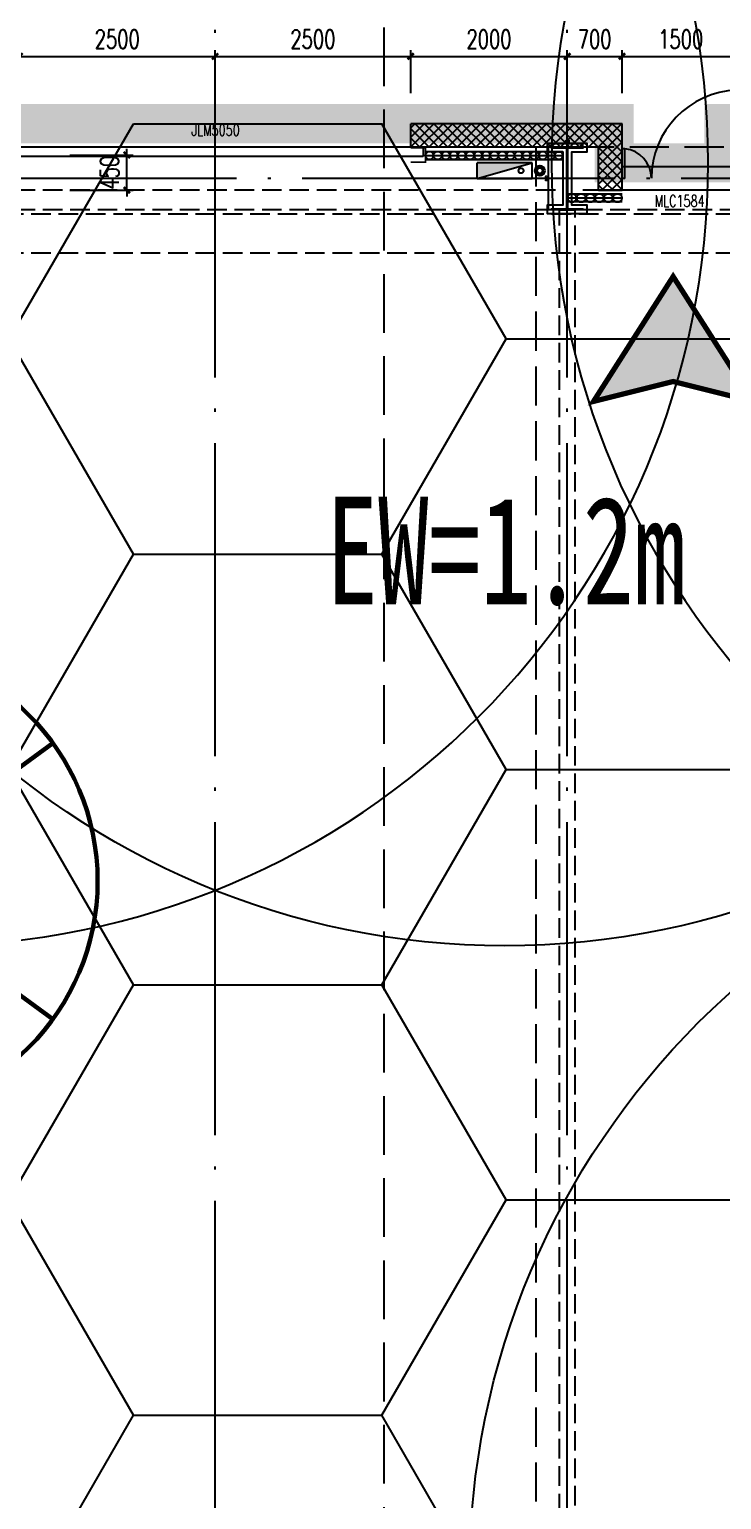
# Model space of a CAD drawing. Extents: x -821772 to -21949, y 506164 to 1049594.
# Drawn here: x -153727 to -144881, y 603845 to 622624 of the extents above; entities that cross this region are included whole.
import ezdxf
from ezdxf.xclip import XClip

# ---------------------------------------------------------------- set-up
doc = ezdxf.new("R2010")
doc.units = 0
doc.header["$LTSCALE"] = 1000
doc.header["$MEASUREMENT"] = 0
doc.header["$XCLIPFRAME"] = 2
for name, pattern in [('10平面20250807_t3$0$10平面$0$DASH', [0.35, 0.25, -0.1]), ('10平面20250807_t3$0$DASH', [0.35, 0.25, -0.1]), ('10平面20250807_t3$0$DOTE', [2.42, 2, -0.2, 0.02, -0.2]), ('DASH', [0.35, 0.25, -0.1])]:
    doc.linetypes.add(name, pattern=pattern)
doc.layers.get('Defpoints').update_dxf_attribs({"color": 210})
doc.layers.add('1-防火分区线', color=201, linetype='DASH', lineweight=50)
doc.layers.add('10平面20250807_t3$0$LG-ZF消防', color=1, linetype='Continuous', lineweight=60)
for name, color, linetype in [('10平面20250807_t3$0$10平面$0$WINDOW', 8, 'Continuous'), ('10平面20250807_t3$0$10平面$0$WINDOW_TEXT', 8, 'Continuous'), ('10平面20250807_t3$0$A-AXIS-DOTE', 8, '10平面20250807_t3$0$DOTE'), ('10平面20250807_t3$0$A-AXIS-DP', 8, 'Continuous'), ('10平面20250807_t3$0$A-HATCH-2', 8, 'Continuous'), ('10平面20250807_t3$0$A-HRAIL', 8, 'Continuous'), ('10平面20250807_t3$0$A-LIN-V', 8, 'Continuous'), ('10平面20250807_t3$0$A-SFCE', 8, 'Continuous'), ('10平面20250807_t3$0$A-WINDOW', 8, 'Continuous'), ('10平面20250807_t3$0$AS-COLN', 8, 'Continuous'), ('10平面20250807_t3$0$AS-WALL', 8, 'Continuous'), ('10平面20250807_t3$0$AS-结构边线层', 8, 'Continuous'), ('10平面20250807_t3$0$DIM_SYMB', 8, 'Continuous'), ('10平面20250807_t3$0$PUB_HATCH', 8, 'Continuous'), ('10平面20250807_t3$0$SB_ZF消火栓', 10, 'Continuous'), ('10平面20250807_t3$0$SB_ZF消火栓M', 10, 'Continuous'), ('PUB_HATCH', 8, 'Continuous'), ('SPACE', 7, 'Continuous'), ('指示', 1, 'Continuous')]:
    doc.layers.add(name, color=color, linetype=linetype)
doc.layers.add('10平面20250807_t3$0$A-加建区域', color=8, linetype='Continuous', plot=False)
doc.styles.add('10平面20250807_t3$0$10平面$0$_TCH_WINDOW', font='SIMPLEX', dxfattribs={"height": 3.5, "bigfont": 'GBCBIG'})
doc.styles.add('10平面20250807_t3$0$_TCH_DIM_T3', font='SIMPLEX', dxfattribs={"width": 0.705882, "bigfont": 'GBCBIG'})
doc.styles.add('黑体', font='simhei.ttf', dxfattribs={"width": 0.7})
doc.dimstyles.new('10平面20250807_t3$0$_TCH_ARCH&&10', dxfattribs={"dimtxt": 29.75, "dimasz": 10, "dimexe": 10, "dimexo": 10, "dimgap": 12.625, "dimtad": 1, "dimdec": 0, "dimzin": 0, "dimdsep": 46, "dimtxsty": '10平面20250807_t3$0$_TCH_DIM_T3', "dimblk": '10平面20250807_t3$0$_ArchTick', "dimcen": 0.09, "dimclrt": 7, "dimazin": 2, "dimtfac": 1, "dimtdec": 0, "dimtix": 1, "dimtmove": 2, "dimatfit": 3, "dimfxl": 0, "dimtolj": 1, "dimtzin": 0, "dimarcsym": 0})
doc.dimstyles.new('10平面20250807_t3$0$_TCH_ARCH&&80', dxfattribs={"dimtxt": 238, "dimasz": 80, "dimexe": 80, "dimexo": 80, "dimgap": 101, "dimtad": 1, "dimdec": 0, "dimzin": 0, "dimdsep": 46, "dimtxsty": '10平面20250807_t3$0$_TCH_DIM_T3', "dimblk": '10平面20250807_t3$0$_ArchTick', "dimcen": 0.09, "dimclrt": 7, "dimazin": 2, "dimtfac": 1, "dimtdec": 0, "dimtix": 1, "dimtmove": 2, "dimatfit": 3, "dimfxl": 0, "dimtolj": 1, "dimtzin": 0, "dimarcsym": 0})
pattern_1 = [(45, (60, 0), (-60.000061, 60.000061), []), (135, (60, 0), (-60.000061, -60.000061), [])]

# ---------------------------------------------------------------- blocks, each defined once
blk = doc.blocks.new('指示')
at = {"layer": '指示'}
blk.add_hatch(color=8, dxfattribs=at).paths.add_polyline_path([(-248568, -61667), (-245540, -56919), (-242513, -61667), (-245540, -60909)])
at = {"layer": '指示', "color": 240, "const_width": 200}
blk.add_lwpolyline([(-248568, -61667), (-245540, -56919), (-242513, -61667), (-245540, -60909)], close=True, dxfattribs=at)
blk = doc.blocks.new('10平面20250807_t3$0$dote')
at = {"layer": '10平面20250807_t3$0$A-AXIS-DOTE', "ltscale": 2}
for p, q in [((69382.2, -264080), (69382.2, -167560.7)), ((73882.2, -264080), (73882.2, -167560.7)), ((98696.4, -184100), (-97273.6, -184100))]:
    blk.add_line(p, q, dxfattribs=at)
at = {"layer": '10平面20250807_t3$0$DIM_SYMB', "linetype": '10平面20250807_t3$0$DASH', "ltscale": 3}
blk.add_lwpolyline([(71542.3, -265870), (71542.3, -177720)], dxfattribs=at)
blk = doc.blocks.new('10平面20250807_t3$0$43243')
at = {"layer": '10平面20250807_t3$0$AS-结构边线层'}
blk.add_lwpolyline([(-155994, 548520), (-146454, 548520), (-146454, 549070), (-144354, 549070), (-144354, 548520), (-128354, 548520), (-128354, 548810), (-128054, 548810), (-128054, 561350), (-131054, 561350), (-131054, 565490), (-128054, 565490), (-128054, 594490), (-131055, 594490), (-131055, 601390), (-128054, 601390), (-128054, 621120), (-128354, 621120), (-144354, 621120), (-144354, 620570), (-146454, 620570), (-146454, 621120), (-155994, 621120)], dxfattribs=at)
blk = doc.blocks.new('10平面20250807_t3$0$_ArchTick')
at = {"color": 0, "linetype": 'ByBlock', "const_width": 0.4}
blk.add_lwpolyline([(-0.5, -0.5), (0.5, 0.5)], dxfattribs=at)
blk = doc.blocks.new('*D10470')
at = {"layer": '10平面20250807_t3$0$A-AXIS-DP', "color": 0, "lineweight": -2}
for p, q in [((-152482, 621020), (-152482, 621100)), ((-153210, 621020), (-152402, 621020)), ((-152482, 620570), (-152482, 621020)), ((-153210, 620570), (-152402, 620570)), ((-152482, 620570), (-152482, 620490))]:
    blk.add_line(p, q, dxfattribs=at)
at = {"layer": 'Defpoints', "color": 0}
for p in [(-153290, 621020), (-152482, 621020), (-153290, 620570)]:
    blk.add_point(p, dxfattribs=at)
at = {"layer": '10平面20250807_t3$0$A-AXIS-DP', "color": 0, "lineweight": -2, "xscale": 80, "yscale": 80, "zscale": 80}
for p, rotation in [((-152482, 621020), 270), ((-152482, 620570), 90)]:
    blk.add_blockref('10平面20250807_t3$0$_ArchTick', p, dxfattribs=dict(at, rotation=rotation))
at = {"layer": '10平面20250807_t3$0$A-AXIS-DP', "color": 7, "insert": (-152702, 620795), "char_height": 238, "attachment_point": 5, "rotation": 90, "style": '10平面20250807_t3$0$_TCH_DIM_T3'}
blk.add_mtext('\\A1;450', dxfattribs=at)
blk = doc.blocks.new('10平面20250807_t3$0$4324324')
at = {"layer": '10平面20250807_t3$0$A-HATCH-2', "linetype": '10平面20250807_t3$0$DASH'}
for p, q in [((-294754.2, 620270), (-135554.2, 620270)), ((-294754.2, 619770), (-135554.2, 619770))]:
    blk.add_line(p, q, dxfattribs=at)
blk = doc.blocks.new('10平面20250807_t3$0$w4324324')
at = {"layer": '10平面20250807_t3$0$A-HATCH-2', "lineweight": 60}
for q in [(-1694760, 686605), (-1697614, 684532), (-1691907, 684532), (-1696524, 681178), (-1692997, 681178)]:
    blk.add_line((-1694760, 683605), q, dxfattribs=at)
blk.add_circle((-1694760, 683605), 3000, dxfattribs=at)
blk = doc.blocks.new('10平面20250807_t3$0$342343')
at = {"layer": '10平面20250807_t3$0$A-LIN-V'}
blk.add_blockref('10平面20250807_t3$0$w4324324', (1084560, -44444), dxfattribs=at)
blk = doc.blocks.new('*D10492')
at = {"layer": '10平面20250807_t3$0$A-AXIS-DP', "color": 0, "lineweight": -2}
for p, q in [((-165054, 621030), (-165054, 621079)), ((-165054, 621069), (-164654, 621069)), ((-164654, 621030), (-164654, 621079))]:
    blk.add_line(p, q, dxfattribs=at)
at = {"layer": 'Defpoints', "color": 0}
for p in [(-164654, 621069), (-165054, 621020), (-164654, 621020)]:
    blk.add_point(p, dxfattribs=at)
at = {"layer": '10平面20250807_t3$0$A-AXIS-DP', "color": 0, "lineweight": -2, "xscale": 10, "yscale": 10, "zscale": 10, "rotation": 180}
blk.add_blockref('10平面20250807_t3$0$_ArchTick', (-165054, 621069), dxfattribs=at)
at = {"layer": '10平面20250807_t3$0$A-AXIS-DP', "color": 0, "lineweight": -2, "xscale": 10, "yscale": 10, "zscale": 10}
blk.add_blockref('10平面20250807_t3$0$_ArchTick', (-164654, 621069), dxfattribs=at)
at = {"layer": '10平面20250807_t3$0$A-AXIS-DP', "color": 7, "insert": (-164854, 621096), "char_height": 29.8, "attachment_point": 5, "style": '10平面20250807_t3$0$_TCH_DIM_T3'}
blk.add_mtext('\\A1;400', dxfattribs=at)
blk = doc.blocks.new('*D10493')
at = {"layer": '10平面20250807_t3$0$A-AXIS-DP', "color": 0, "lineweight": -2}
for p, q in [((-165064, 621020), (-165105, 621020)), ((-165095, 620220), (-165095, 621020)), ((-165064, 620220), (-165105, 620220))]:
    blk.add_line(p, q, dxfattribs=at)
at = {"layer": 'Defpoints', "color": 0}
for p in [(-165095, 621020), (-165054, 621020), (-165054, 620220)]:
    blk.add_point(p, dxfattribs=at)
at = {"layer": '10平面20250807_t3$0$A-AXIS-DP', "color": 0, "lineweight": -2, "xscale": 10, "yscale": 10, "zscale": 10}
for p, rotation in [((-165095, 621020), 90), ((-165095, 620220), 270)]:
    blk.add_blockref('10平面20250807_t3$0$_ArchTick', p, dxfattribs=dict(at, rotation=rotation))
at = {"layer": '10平面20250807_t3$0$A-AXIS-DP', "color": 7, "insert": (-165123, 620620), "char_height": 29.8, "attachment_point": 5, "rotation": 90, "style": '10平面20250807_t3$0$_TCH_DIM_T3'}
blk.add_mtext('\\A1;800', dxfattribs=at)
blk = doc.blocks.new('10平面20250807_t3$0$333')
at = {"layer": '10平面20250807_t3$0$A-加建区域', "linetype": '10平面20250807_t3$0$DASH'}
for p, q in [((-146954.2, 590720), (-146954.2, 620320)), ((-146954.2, 620320), (-146754.2, 620320)), ((-146754.2, 590820), (-146754.2, 620320))]:
    blk.add_line(p, q, dxfattribs=at)
blk = doc.blocks.new('10平面20250807_t3$0$3333')
at = {"layer": '10平面20250807_t3$0$A-SFCE', "const_width": 20}
blk.add_lwpolyline([(-227064, 766320), (-227064, 766510), (-227244, 766510), (-227244, 766320)], dxfattribs=at)
blk = doc.blocks.new('10平面20250807_t3$0$99平面图例外参$0$$LinePat$圆环')
for points in [[(0, 150), (300, 150)], [(0, 0), (300, 0)], [(0, -150), (300, -150)]]:
    blk.add_lwpolyline(points)
at = {"color": 0}
blk.add_circle((150, 0), 150, dxfattribs=at)
blk = doc.blocks.new('10平面20250807_t3$0$34242343243')
at = {"layer": '10平面20250807_t3$0$A-HRAIL', "xscale": 0.3444734679294839, "yscale": 0.3333333333333333, "zscale": 0.3333333333333333, "rotation": 2.050220548543992e-10}
for p in [(-148665, 621014), (-148562, 621014), (-148458, 621014), (-148355, 621014), (-148252, 621014), (-148148, 621014), (-148045, 621014), (-147942, 621014), (-147838, 621014), (-147735, 621014), (-147632, 621014), (-147528, 621014), (-147425, 621014), (-147322, 621014), (-147218, 621014), (-147115, 621014), (-147012, 621014)]:
    blk.add_blockref('10平面20250807_t3$0$99平面图例外参$0$$LinePat$圆环', p, dxfattribs=at)
at = {"layer": '10平面20250807_t3$0$A-HRAIL', "xscale": -0.3866666437865448, "yscale": 0.3333333333333333, "zscale": 0.3333333333333333}
for p in [(-146734, 620470), (-146618, 620470), (-146502, 620470), (-146386, 620470), (-146270, 620470), (-146154, 620470)]:
    blk.add_blockref('10平面20250807_t3$0$99平面图例外参$0$$LinePat$圆环', p, dxfattribs=at)
at = {"layer": '10平面20250807_t3$0$A-SFCE', "xscale": -1, "rotation": 270}
blk.add_blockref('10平面20250807_t3$0$3333', (-915175, 848174), dxfattribs=at)
blk = doc.blocks.new('10平面20250807_t3$0$A$C5D961328')
at = {"layer": '10平面20250807_t3$0$SB_ZF消火栓'}
blk.add_hatch(color=256, dxfattribs=at).paths.add_polyline_path([(0, 40), (700, 40), (700, 240)])
at = {"layer": '10平面20250807_t3$0$A-LIN-V', "ltscale": 500}
blk.add_circle((350, 40), 10001, dxfattribs=at)
at = {"layer": '10平面20250807_t3$0$SB_ZF消火栓'}
for p, q in [((700, 240), (0, 240)), ((0, 240), (0, 40)), ((700, 240), (0, 40)), ((700, 240), (700, 40)), ((0, 40), (700, 40))]:
    blk.add_line(p, q, dxfattribs=at)
at = {"layer": '10平面20250807_t3$0$SB_ZF消火栓', "color": 1}
blk.add_circle((140, 140), 32.5, dxfattribs=at)
blk = doc.blocks.new('10平面20250807_t3$0$we42342343234')
at = {"layer": '10平面20250807_t3$0$LG-ZF消防'}
blk.add_circle((-147204, 620820), 50, dxfattribs=at)
at = {"layer": '10平面20250807_t3$0$SB_ZF消火栓M', "xscale": -1, "rotation": 180}
for p in [(-155404, 620960), (-137404, 620960)]:
    blk.add_blockref('10平面20250807_t3$0$A$C5D961328', p, dxfattribs=at)
at = {"layer": '10平面20250807_t3$0$SB_ZF消火栓M'}
for p, rotation in [((-147304, 620960), 180), ((-138064, 602520), 90)]:
    blk.add_blockref('10平面20250807_t3$0$A$C5D961328', p, dxfattribs=dict(at, rotation=rotation))
blk = doc.blocks.new('10平面20250807_t3$0$234243242332')
at = {"layer": '10平面20250807_t3$0$SB_ZF消火栓'}
blk.add_blockref('10平面20250807_t3$0$we42342343234', (0, 0), dxfattribs=at)
blk = doc.blocks.new('*D12104')
at = {"layer": '10平面20250807_t3$0$A-AXIS-DP', "color": 0, "lineweight": -2}
for p, q in [((-153854, 621810), (-153854, 622360)), ((-151354, 621810), (-151354, 622360)), ((-153854, 622280), (-151354, 622280))]:
    blk.add_line(p, q, dxfattribs=at)
at = {"layer": 'Defpoints', "color": 0}
for p in [(-151354, 622280), (-153854, 621730), (-151354, 621730)]:
    blk.add_point(p, dxfattribs=at)
at = {"layer": '10平面20250807_t3$0$A-AXIS-DP', "color": 0, "lineweight": -2, "xscale": 80, "yscale": 80, "zscale": 80, "rotation": 180}
blk.add_blockref('10平面20250807_t3$0$_ArchTick', (-153854, 622280), dxfattribs=at)
at = {"layer": '10平面20250807_t3$0$A-AXIS-DP', "color": 0, "lineweight": -2, "xscale": 80, "yscale": 80, "zscale": 80}
blk.add_blockref('10平面20250807_t3$0$_ArchTick', (-151354, 622280), dxfattribs=at)
at = {"layer": '10平面20250807_t3$0$A-AXIS-DP', "color": 7, "insert": (-152604, 622500), "char_height": 238, "attachment_point": 5, "style": '10平面20250807_t3$0$_TCH_DIM_T3'}
blk.add_mtext('\\A1;2500', dxfattribs=at)
blk = doc.blocks.new('*D12105')
at = {"layer": '10平面20250807_t3$0$A-AXIS-DP', "color": 0, "lineweight": -2}
for p, q in [((-151354, 621810), (-151354, 622360)), ((-148854, 621810), (-148854, 622360)), ((-151354, 622280), (-148854, 622280))]:
    blk.add_line(p, q, dxfattribs=at)
at = {"layer": 'Defpoints', "color": 0}
for p in [(-148854, 622280), (-151354, 621730), (-148854, 621730)]:
    blk.add_point(p, dxfattribs=at)
at = {"layer": '10平面20250807_t3$0$A-AXIS-DP', "color": 0, "lineweight": -2, "xscale": 80, "yscale": 80, "zscale": 80, "rotation": 180}
blk.add_blockref('10平面20250807_t3$0$_ArchTick', (-151354, 622280), dxfattribs=at)
at = {"layer": '10平面20250807_t3$0$A-AXIS-DP', "color": 0, "lineweight": -2, "xscale": 80, "yscale": 80, "zscale": 80}
blk.add_blockref('10平面20250807_t3$0$_ArchTick', (-148854, 622280), dxfattribs=at)
at = {"layer": '10平面20250807_t3$0$A-AXIS-DP', "color": 7, "insert": (-150104, 622500), "char_height": 238, "attachment_point": 5, "style": '10平面20250807_t3$0$_TCH_DIM_T3'}
blk.add_mtext('\\A1;2500', dxfattribs=at)
blk = doc.blocks.new('*D12106')
at = {"layer": '10平面20250807_t3$0$A-AXIS-DP', "color": 0, "lineweight": -2}
for p, q in [((-148854, 621810), (-148854, 622360)), ((-146854, 621810), (-146854, 622360)), ((-148854, 622280), (-146854, 622280))]:
    blk.add_line(p, q, dxfattribs=at)
at = {"layer": 'Defpoints', "color": 0}
for p in [(-146854, 622280), (-148854, 621730), (-146854, 621730)]:
    blk.add_point(p, dxfattribs=at)
at = {"layer": '10平面20250807_t3$0$A-AXIS-DP', "color": 0, "lineweight": -2, "xscale": 80, "yscale": 80, "zscale": 80, "rotation": 180}
blk.add_blockref('10平面20250807_t3$0$_ArchTick', (-148854, 622280), dxfattribs=at)
at = {"layer": '10平面20250807_t3$0$A-AXIS-DP', "color": 0, "lineweight": -2, "xscale": 80, "yscale": 80, "zscale": 80}
blk.add_blockref('10平面20250807_t3$0$_ArchTick', (-146854, 622280), dxfattribs=at)
at = {"layer": '10平面20250807_t3$0$A-AXIS-DP', "color": 7, "insert": (-147854, 622500), "char_height": 238, "attachment_point": 5, "style": '10平面20250807_t3$0$_TCH_DIM_T3'}
blk.add_mtext('\\A1;2000', dxfattribs=at)
blk = doc.blocks.new('*D12107')
at = {"layer": '10平面20250807_t3$0$A-AXIS-DP', "color": 0, "lineweight": -2}
for p, q in [((-146854, 621810), (-146854, 622360)), ((-146154, 621810), (-146154, 622360)), ((-146854, 622280), (-146154, 622280))]:
    blk.add_line(p, q, dxfattribs=at)
at = {"layer": 'Defpoints', "color": 0}
for p in [(-146154, 622280), (-146854, 621730), (-146154, 621730)]:
    blk.add_point(p, dxfattribs=at)
at = {"layer": '10平面20250807_t3$0$A-AXIS-DP', "color": 0, "lineweight": -2, "xscale": 80, "yscale": 80, "zscale": 80, "rotation": 180}
blk.add_blockref('10平面20250807_t3$0$_ArchTick', (-146854, 622280), dxfattribs=at)
at = {"layer": '10平面20250807_t3$0$A-AXIS-DP', "color": 0, "lineweight": -2, "xscale": 80, "yscale": 80, "zscale": 80}
blk.add_blockref('10平面20250807_t3$0$_ArchTick', (-146154, 622280), dxfattribs=at)
at = {"layer": '10平面20250807_t3$0$A-AXIS-DP', "color": 7, "insert": (-146504, 622500), "char_height": 238, "attachment_point": 5, "style": '10平面20250807_t3$0$_TCH_DIM_T3'}
blk.add_mtext('\\A1;700', dxfattribs=at)
blk = doc.blocks.new('*D12108')
at = {"layer": '10平面20250807_t3$0$A-AXIS-DP', "color": 0, "lineweight": -2}
for p, q in [((-146154, 621810), (-146154, 622360)), ((-144654, 621810), (-144654, 622360)), ((-146154, 622280), (-144654, 622280))]:
    blk.add_line(p, q, dxfattribs=at)
at = {"layer": 'Defpoints', "color": 0}
for p in [(-144654, 622280), (-146154, 621730), (-144654, 621730)]:
    blk.add_point(p, dxfattribs=at)
at = {"layer": '10平面20250807_t3$0$A-AXIS-DP', "color": 0, "lineweight": -2, "xscale": 80, "yscale": 80, "zscale": 80, "rotation": 180}
blk.add_blockref('10平面20250807_t3$0$_ArchTick', (-146154, 622280), dxfattribs=at)
at = {"layer": '10平面20250807_t3$0$A-AXIS-DP', "color": 0, "lineweight": -2, "xscale": 80, "yscale": 80, "zscale": 80}
blk.add_blockref('10平面20250807_t3$0$_ArchTick', (-144654, 622280), dxfattribs=at)
at = {"layer": '10平面20250807_t3$0$A-AXIS-DP', "color": 7, "insert": (-145404, 622500), "char_height": 238, "attachment_point": 5, "style": '10平面20250807_t3$0$_TCH_DIM_T3'}
blk.add_mtext('\\A1;1500', dxfattribs=at)
blk = doc.blocks.new('10平面20250807_t3$0$10平面$0$$DorLib2D$00000126')
at = {"color": 0, "linetype": 'Continuous'}
for p, q in [((-0.532, 0.5), (-0.532, 0.9)), ((0.532, 0.9), (0.532, 0.5))]:
    blk.add_line(p, q, dxfattribs=at)
at = {"color": 0, "linetype": '10平面20250807_t3$0$10平面$0$DASH'}
for p, q in [((-0.532, 0.9), (0.532, 0.9)), ((-0.532, 0.5), (0.532, 0.5))]:
    blk.add_line(p, q, dxfattribs=at)
blk = doc.blocks.new('10平面20250807_t3$0$DOOR2DLIB$SYSLIB$00000123')
at = {"color": 0}
for p, q in [((0.475, -0.001), (0.475, 0.752)), ((0.475, 0.752), (0.5, 0.752)), ((0.5, -0.001), (0.5, 0.752)), ((-0.5, 0), (-0.5, 0.252)), ((-0.475, 0.252), (-0.5, 0.252)), ((-0.475, 0), (-0.475, 0.252)), ((-0.475, 0), (-0.5, 0)), ((0.475, -0.001), (0.5, -0.001))]:
    blk.add_line(p, q, dxfattribs=at)
for centre, radius, start, end in [((0.505, -0.002), 0.755, 92.2493, 179.7238), ((-0.501, 0.003), 0.251, 359.7899, 84.0974)]:
    blk.add_arc(centre, radius, start, end, dxfattribs=at)
blk = doc.blocks.new('10平面20250807_t3$0$3243243')
at = {"layer": '10平面20250807_t3$0$A-SFCE', "linetype": '10平面20250807_t3$0$DASH'}
for p, q in [((-147004.2, 620570), (-164704.2, 620570)), ((-147004.2, 620320), (-164704.2, 620320))]:
    blk.add_line(p, q, dxfattribs=at)
at = {"layer": '10平面20250807_t3$0$A-SFCE', "color": 2, "linetype": '10平面20250807_t3$0$DASH'}
for p, q in [((-138004.2, 620570), (-146704.2, 620570)), ((-138004.2, 620320), (-146704.2, 620320))]:
    blk.add_line(p, q, dxfattribs=at)
at = {"layer": '10平面20250807_t3$0$A-AXIS-DP', "color": 1}
dim = blk.add_aligned_dim(p1=(-153290, 620570), p2=(-153290, 621020), distance=-808, dimstyle='10平面20250807_t3$0$_TCH_ARCH&&80', dxfattribs=at)
dim.commit()
dim.dimension.update_dxf_attribs({"geometry": '*D10470', "text_midpoint": (-152702, 620795)})
blk = doc.blocks.new('10平面20250807_t3$0$w42343243')
at = {"layer": '10平面20250807_t3$0$A-HATCH-2'}
blk.add_lwpolyline([(-165104.2, 621070), (-164604.2, 621070), (-164604.2, 620958), (-164800.2, 620958), (-164800.2, 620282), (-164604.2, 620282), (-164604.2, 620170), (-165104.2, 620170), (-165104.2, 620282), (-164908.2, 620282), (-164908.2, 620958), (-165104.2, 620958)], close=True, dxfattribs=at)
at = {"layer": '10平面20250807_t3$0$AS-COLN', "color": 3}
blk.add_lwpolyline([(-165054.2, 621020), (-164654.2, 621020), (-164654.2, 621008), (-164850.2, 621008), (-164850.2, 620232), (-164654.2, 620232), (-164654.2, 620220), (-165054.2, 620220), (-165054.2, 620232), (-164858.2, 620232), (-164858.2, 621008), (-165054.2, 621008)], close=True, dxfattribs=at)
at = {"layer": '10平面20250807_t3$0$A-AXIS-DP'}
for p1, p2, distance, picture, middle in [((-165054.2, 621020), (-164654.2, 621020), 48.8, '*D10492', (-164854.2, 621096.2)), ((-165054.2, 620220), (-165054.2, 621020), 41.2, '*D10493', (-165122.9, 620620))]:
    dim = blk.add_aligned_dim(p1=p1, p2=p2, distance=distance, dimstyle='10平面20250807_t3$0$_TCH_ARCH&&10', dxfattribs=at)
    dim.commit()
    dim.dimension.update_dxf_attribs({"geometry": picture, "text_midpoint": middle})
blk = doc.blocks.new('10平面20250807_t3$0$42343')
at = {"layer": '10平面20250807_t3$0$A-WINDOW'}
blk.add_blockref('10平面20250807_t3$0$w42343243', (18000, 100), dxfattribs=at)
blk = doc.blocks.new('10平面20250807_t3')
at = {"layer": '10平面20250807_t3$0$PUB_HATCH'}
h = blk.add_hatch(dxfattribs=at)
h.set_pattern_fill('多孔材料', color=256, scale=30, style=0)
h.set_pattern_definition(pattern_1)
h.paths.add_polyline_path([(-146454.2, 621119.9), (-146154.2, 621419.9), (-148854.2, 621419.9), (-148854.2, 621119.9)])
h = blk.add_hatch(dxfattribs=at)
h.set_pattern_fill('多孔材料', color=256, scale=30, style=0)
h.set_pattern_definition(pattern_1)
h.paths.add_polyline_path([(-146454.2, 620569.9), (-146154.2, 620869.9), (-146154.2, 621419.9), (-146454.2, 621119.9)])
h = blk.add_hatch(dxfattribs=at)
h.set_pattern_fill('多孔材料', color=256, scale=30, style=0)
h.set_pattern_definition(pattern_1)
h.paths.add_polyline_path([(-146454.2, 620569.9), (-146154.2, 620569.9), (-146154.2, 620869.9)])
at = {"linetype": '10平面20250807_t3$0$DASH', "ltscale": 2}
blk.add_lwpolyline([(-147254.2, 602370), (-128054.2, 602370), (-128054.2, 621119.8), (-147254.2, 621119.8)], close=True, dxfattribs=at)
at = {"layer": '10平面20250807_t3$0$10平面$0$WINDOW'}
blk.add_line((-144654.2, 620869.9), (-146154.2, 620869.9), dxfattribs=at)
at = {"layer": '10平面20250807_t3$0$AS-WALL'}
for p, q in [((-146154.2, 621419.9), (-148854.2, 621419.9)), ((-148854.2, 621119.9), (-148854.2, 621419.9)), ((-146154.2, 620869.9), (-146154.2, 621419.9)), ((-146454.2, 621119.9), (-148854.2, 621119.9)), ((-146454.2, 620569.9), (-146454.2, 621119.9)), ((-146154.2, 620569.9), (-146154.2, 620869.9)), ((-146454.2, 620569.9), (-146154.2, 620569.9))]:
    blk.add_line(p, q, dxfattribs=at)
at = {"layer": '10平面20250807_t3$0$10平面$0$WINDOW'}
ref = blk.add_blockref('10平面20250807_t3$0$DOOR2DLIB$SYSLIB$00000123', (-145404.2, 620719.9), dxfattribs=dict(at, xscale=-1500, yscale=-1500, zscale=300, rotation=179.9999999999555))
ref.add_attrib('A', 'MLC1584', (-145736.7, 620358.1), dxfattribs={"layer": '10平面20250807_t3$0$10平面$0$WINDOW_TEXT', "ltscale": 500, "height": 148.75, "rotation": 360, "style": '10平面20250807_t3$0$10平面$0$_TCH_WINDOW', "width": 0.705882})
ref = blk.add_blockref('10平面20250807_t3$0$10平面$0$$DorLib2D$00000126', (-151354.2, 621269.9), dxfattribs=dict(at, xscale=5000, yscale=300, zscale=300, rotation=180))
ref.add_attrib('A', 'JLM5050', (-151655.4, 621265.6), dxfattribs={"layer": '10平面20250807_t3$0$10平面$0$WINDOW_TEXT', "ltscale": 500, "height": 148.75, "style": '10平面20250807_t3$0$10平面$0$_TCH_WINDOW', "width": 0.705882})
at = {"layer": '10平面20250807_t3$0$A-AXIS-DP'}
for name in ['10平面20250807_t3$0$3243243', '10平面20250807_t3$0$333']:
    blk.add_blockref(name, (0, 0), dxfattribs=at)
at = {"layer": '10平面20250807_t3$0$A-LIN-V', "rotation": 90}
blk.add_blockref('10平面20250807_t3$0$342343', (483306.5, 1221945), dxfattribs=at)
at = {"layer": '10平面20250807_t3$0$A-WINDOW'}
for name in ['10平面20250807_t3$0$43243', '10平面20250807_t3$0$42343', '10平面20250807_t3$0$4324324']:
    blk.add_blockref(name, (0, 0), dxfattribs=at)
at = {"layer": '10平面20250807_t3$0$AS-WALL'}
blk.add_blockref('10平面20250807_t3$0$dote', (-220736.4, 804820), dxfattribs=at)
at = {"layer": '10平面20250807_t3$0$DIM_SYMB'}
blk.add_blockref('10平面20250807_t3$0$34242343243', (0, 0), dxfattribs=at)
at = {"layer": '10平面20250807_t3$0$SB_ZF消火栓', "linetype": 'Continuous'}
blk.add_blockref('10平面20250807_t3$0$234243242332', (0, 0), dxfattribs=at)
at = {"layer": '10平面20250807_t3$0$A-AXIS-DP'}
for p1, p2, picture, middle in [((-153854.2, 621729.9), (-151354.2, 621729.9), '*D12104', (-152604.2, 622499.9)), ((-151354.2, 621729.9), (-148854.2, 621729.9), '*D12105', (-150104.2, 622499.9)), ((-148854.2, 621729.9), (-146854.2, 621729.9), '*D12106', (-147854.2, 622499.9)), ((-146854.2, 621729.9), (-146154.2, 621729.9), '*D12107', (-146504.2, 622499.9)), ((-146154.2, 621729.9), (-144654.2, 621729.9), '*D12108', (-145404.2, 622499.9))]:
    dim = blk.add_aligned_dim(p1=p1, p2=p2, distance=550, dimstyle='10平面20250807_t3$0$_TCH_ARCH&&80', dxfattribs=at)
    dim.commit()
    dim.dimension.update_dxf_attribs({"geometry": picture, "text_midpoint": middle})

msp = doc.modelspace()

# ---------------------------------------------------------------- block references
at = {"ltscale": 100}
ref = msp.add_blockref('10平面20250807_t3', (0, 0), dxfattribs=at)
XClip(ref).set_block_clipping_path([(-386212.6353242097, 506163.79756496), (-21948.7593967821, 884998.2285294847)])

# ---------------------------------------------------------------- next in the draw order: hatches: boundary and pattern name
at = {"layer": 'PUB_HATCH', "ltscale": 5000}
h = msp.add_hatch(dxfattribs=at)
h.set_pattern_fill('HONEY', color=8, scale=2000)
h.set_pattern_definition([(0, (0, 0), (4762.5, 2749.63), [3175, -6350]), (120, (0, 0), (-4762.499, 2749.631), [3175, -6350]), (60, (0, 0), (0.0006, 5499.261), [-6350, 3175])])
h.paths.add_polyline_path([(-252854.2, 548219.9), (-252854.2, 548720), (-254254.2, 548720), (-254254.2, 548219.9), (-313754.2, 548219.9), (-313754.2, 567383.2), (-296221.3, 621420), (-254254.2, 621420), (-254254.2, 620920), (-252854.2, 620920), (-252854.2, 621420), (-200254.2, 621420), (-200254.2, 620920), (-198854.2, 620920), (-198854.2, 621420), (-146254.2, 621420), (-146254.2, 620920), (-144854.2, 620920), (-144854.2, 621420), (-128054.2, 621420), (-128054.2, 548219.9), (-144854.2, 548219.9), (-144854.2, 548720), (-146254.2, 548720), (-146254.2, 548219.9), (-198854.2, 548219.9), (-198854.2, 548720), (-200254.2, 548720), (-200254.2, 548219.9)])

# ---------------------------------------------------------------- next in the draw order: linework, layer by layer
at = {"layer": '1-防火分区线', "color": 1, "linetype": 'DASH', "ltscale": 5, "const_width": 500}
msp.add_lwpolyline([(-198854.2, 621420), (-146254.2, 621420), (-146254.2, 620920), (-144854.2, 620920), (-144854.2, 621420), (-128054.2, 621420), (-128054.2, 548219.9), (-144854.2, 548219.9), (-144854.2, 548720), (-146254.2, 548720), (-146254.2, 548219.9), (-198854.2, 548219.9)], dxfattribs=at)

# ---------------------------------------------------------------- next in the draw order: block references
at = {"layer": '指示', "xscale": 0.3359999999217689, "yscale": 0.3359999999217689, "zscale": 0.3359999999217689, "rotation": 4.4475711012034e-05}
msp.add_blockref('指示', (-62999.3, 638592.6), dxfattribs=at)

# ---------------------------------------------------------------- next in the draw order: texts
at = {"layer": 'SPACE', "style": '黑体', "width": 0.7}
msp.add_text('EW=1.2m', height=1375.11, dxfattribs=at).set_placement((-149930.1, 615282))

doc.saveas('drawing.dxf')
